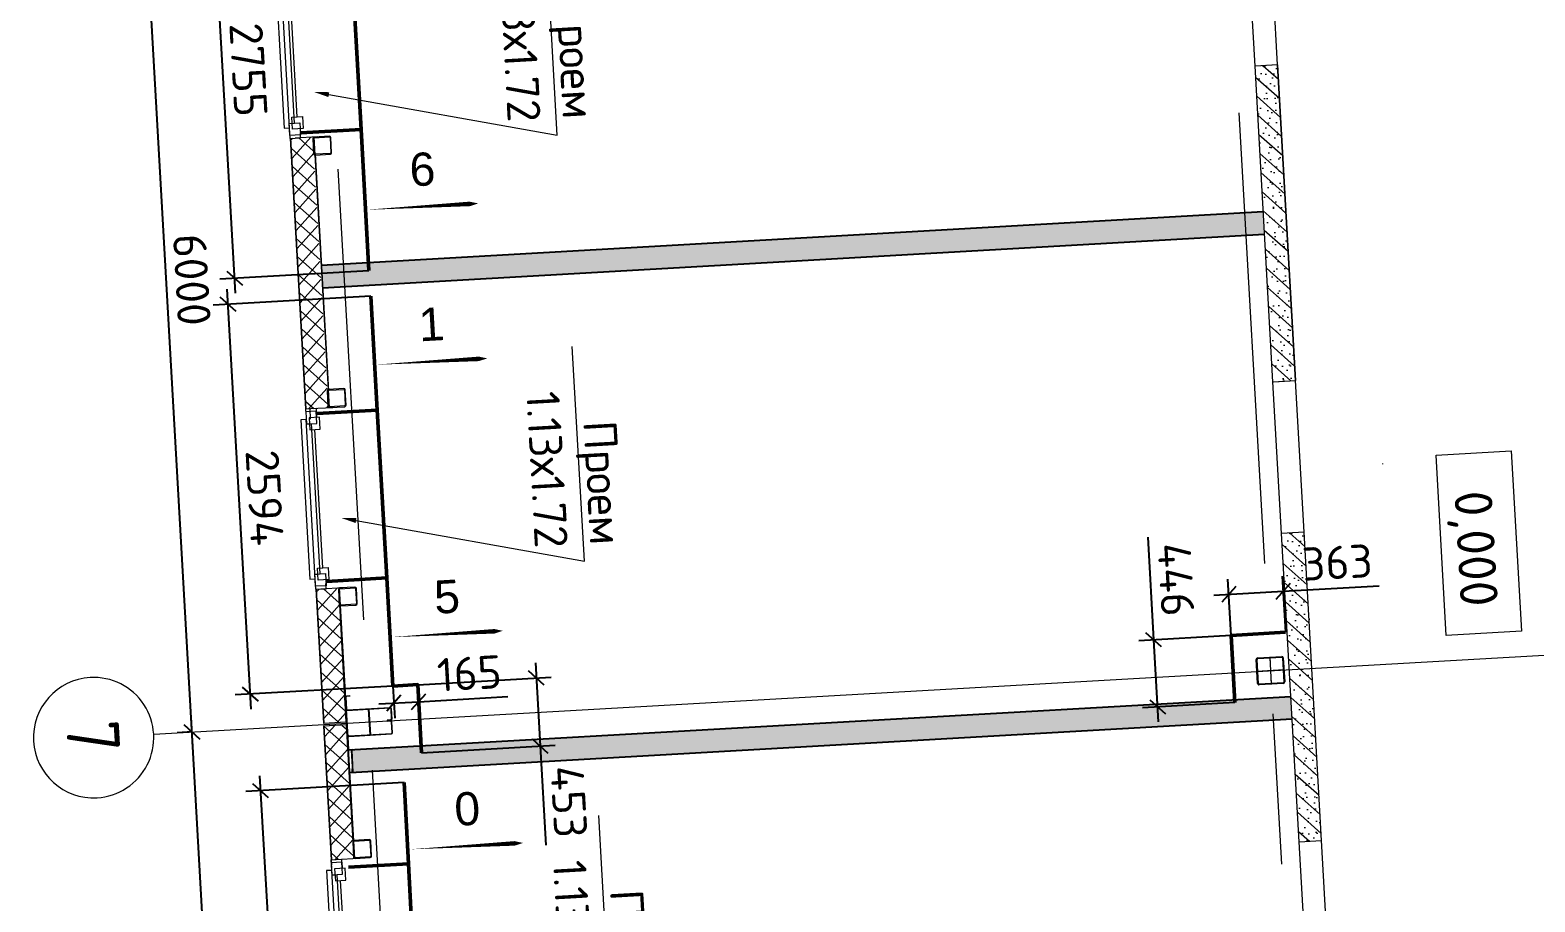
# Model space of a CAD drawing. Header units: metres. Extents: x 107714.6 to 107779.2, y 110780.1 to 110851.4.
# Drawn here: x 107716.1 to 107726.1, y 110815.35 to 110821.14 of the extents above; entities that cross this region are included whole.
import ezdxf
from ezdxf import colors
from ezdxf.entities.mleader import LeaderData, LeaderLine
from ezdxf.math import Vec2, Vec3

# ---------------------------------------------------------------- set-up
doc = ezdxf.new("R2010")
doc.units = ezdxf.units.M
doc.header["$PDMODE"] = 35
doc.header["$PDSIZE"] = 0.001
for name, pattern in [('_ШПТ__20_т__2_5__Линия сетки', [25, 20, -2.5, 0, -2.5]), ('CENTER', [50.8, 31.75, -6.35, 6.35, -6.35]), ('GOST2.303 5', [24, 20, -1.5, 1, -1.5]), ('XKITLINE03', [6, 3, -1, 1, -1]), ('невидимаяX2', [19.05, 12.7, -6.35])]:
    doc.linetypes.add(name, pattern=pattern)
for name, color, linetype in [('2023.11.08_В_ОТКЛОНЕНИЯ', 7, 'Continuous'), ('_1-1_ Внутренние стены', 7, 'Continuous'), ('размеры факт', 7, 'Continuous')]:
    doc.layers.add(name, color=color, linetype=linetype)
for name, color, linetype, lineweight in [('Other', 250, 'Continuous', 0), ('Высотные отметки', 7, 'Continuous', 9), ('ГКЛ', 250, 'Continuous', 50), ('ГКЛ Откосы', 7, 'Continuous', 50), ('ОСИ', 251, 'CENTER', 18), ('панели', 7, 'Continuous', 9), ('Размерные', 45, 'Continuous', 15), ('Стены', 7, 'Continuous', 18), ('Стены разрез', 7, 'Continuous', 30), ('Типовые аннотации', 7, 'Continuous', 18)]:
    doc.layers.add(name, color=color, linetype=linetype, lineweight=lineweight)
doc.layers.add('Вспомогательные', color=6, linetype='Continuous', plot=False)
for name, color, linetype, lineweight, true_color in [('Каркас_Импост', 7, 'Continuous', 9, 0x804000), ('Несущие колонны', 7, 'Continuous', 18, 0x800040), ('Окна', 7, 'Continuous', 9, 0x0080c0), ('Отлив', 7, 'Continuous', 9, 0x008080)]:
    doc.layers.add(name, color=color, linetype=linetype, lineweight=lineweight, true_color=true_color)
doc.styles.add('AxeAndPointZ', font='arial.ttf')
doc.styles.add('GOST 2.304 type A', font='isocpeur.ttf')
doc.styles.add('GOST Common', font='GOST_Common.ttf', dxfattribs={"width": 0.9, "height": 350})
doc.styles.add('ISOCPEUR', font='isocpeur.ttf', dxfattribs={"height": 375})
doc.dimstyles.new('ISO-25', dxfattribs={"dimtxt": 0.22, "dimasz": 0.1, "dimexe": 0.1, "dimexo": 0, "dimgap": 0.06, "dimtad": 1, "dimdec": 0, "dimlfac": 1000, "dimtxsty": 'GOST 2.304 type A', "dimblk": 'OBLIQUE', "dimcen": 2.5, "dimdle": 0.1, "dimadec": 0, "dimazin": 0, "dimtfac": 1, "dimtdec": 0, "dimtmove": 0, "dimatfit": 3, "dimfxl": 1, "dimarcsym": 0})
pattern_1 = [(318.25305, (107716.7927, 110843.49656), (0.05659657, 0.0634179), []), (48.25305, (107716.7927, 110843.49656), (-0.0634179, 0.05659657), [])]

# ---------------------------------------------------------------- blocks, each defined once
blk = doc.blocks.new('102_Окно_1Створка_Ф_ГОСТ23166-99 - 1160х1750_1170_h-1445330-_О__L1_0_000_')
at = {"layer": 'Каркас_Импост', "color": 7, "lineweight": 18}
for p, q in [((-638.1, 475), (-638.1, 405)), ((-638.1, 475), (-603.1, 475)), ((-638.1, 405), (-603.1, 405)), ((-618.1, 475), (-538.1, 475)), ((-618.1, 405), (-618.1, 475)), ((-618.1, 475), (-538.1, 475)), ((-618.1, 405), (-618.1, 475)), ((-538.1, 405), (-618.1, 405)), ((-578.1, 405), (-618.1, 405)), ((-578.1, 385), (-578.1, 455)), ((-578.1, 455), (-498.1, 455)), ((-538.1, 475), (-538.1, 405)), ((-538.1, 475), (-538.1, 455)), ((-538.1, 440), (461.9, 440)), ((-498.1, 455), (-498.1, 385)), ((-498.1, 420), (421.9, 420)), ((421.9, 455), (421.9, 385)), ((501.9, 455), (421.9, 455)), ((541.9, 475), (461.9, 475)), ((461.9, 475), (461.9, 405)), ((461.9, 475), (461.9, 455)), ((541.9, 475), (461.9, 475)), ((461.9, 405), (541.9, 405)), ((501.9, 385), (501.9, 455)), ((541.9, 405), (501.9, 405)), ((561.9, 475), (526.9, 475)), ((561.9, 405), (526.9, 405)), ((541.9, 405), (541.9, 475)), ((541.9, 405), (541.9, 475)), ((561.9, 475), (561.9, 405)), ((-498.1, 385), (-578.1, 385)), ((421.9, 385), (501.9, 385))]:
    blk.add_line(p, q, dxfattribs=at)
at = {"layer": 'Отлив', "color": 7}
for p, q in [((491.9, 510), (-568.1, 510)), ((-568.1, 510), (-568.1, 475)), ((491.9, 475), (491.9, 510)), ((-568.1, 475), (491.9, 475))]:
    blk.add_line(p, q, dxfattribs=at)
blk = doc.blocks.new('243_КолоннаНесущая_Труба_ГОСТ 30245-2003 - 120x120x5-1251786-_О__L1_0_000_')
at = {"layer": 'Несущие колонны', "color": 7, "lineweight": 5}
for p, q in [((-60, 51), (-60, -51)), ((-55, -51), (-55, 51)), ((51, 60), (-51, 60)), ((-51, 55), (51, 55)), ((55, 51), (55, -51)), ((60, -51), (60, 51)), ((51, -55), (-51, -55)), ((-51, -60), (51, -60))]:
    blk.add_line(p, q, dxfattribs=at)
for centre, radius, start, end in [((-51, 51), 9, 90, 180), ((-51, 51), 4, 90, 180), ((51, 51), 9, 0, 90), ((51, 51), 4, 0, 90), ((-51, -51), 9, 180, 270), ((-51, -51), 4, 180, 270), ((51, -51), 9, 270, 360), ((51, -51), 4, 270, 0)]:
    blk.add_arc(centre, radius, start, end, dxfattribs=at)
blk = doc.blocks.new('Ось сетки - Круг_Ø8 мм-6577-_О__L1_0_000_')
at = {"layer": 'ОСИ', "lineweight": 20}
for start, end in [(360, 180), (180, 360)]:
    blk.add_arc((0, 0), 4, start, end, dxfattribs=at)
blk = doc.blocks.new('Высотные отметки - Рамка-5093-_О__L1_0_000_')
at = {"layer": 'Типовые аннотации', "lineweight": 9}
for p, q in [((-6, 0), (-6, 5)), ((-6, 5), (6, 5)), ((6, 5), (6, 0)), ((6, 0), (-6, 0))]:
    blk.add_line(p, q, dxfattribs=at)
blk = doc.blocks.new('к4')
at = {"color": 0, "linetype": 'Continuous', "lineweight": 5, "ltscale": 150}
for p, q in [((4150608, 536606), (4150608, 536766)), ((4150613, 536606), (4150613, 536766)), ((4150618, 536776), (4150778, 536776)), ((4150618, 536771), (4150778, 536771)), ((4150783, 536766), (4150783, 536606)), ((4150788, 536766), (4150788, 536606)), ((4150778, 536601), (4150618, 536601)), ((4150778, 536596), (4150618, 536596))]:
    blk.add_line(p, q, dxfattribs=at)
at = {"color": 0, "linetype": 'GOST2.303 5', "lineweight": 5, "ltscale": 150}
for p, q in [((4150698, 536778), (4150698, 536594)), ((4150606, 536686), (4150790, 536686))]:
    blk.add_line(p, q, dxfattribs=at)
at = {"color": 0, "linetype": 'Continuous', "lineweight": 5, "ltscale": 150}
for centre, radius, start, end in [((4150618, 536766), 10, 90, 180), ((4150618, 536766), 5, 90, 180), ((4150778, 536766), 10, 0, 90), ((4150778, 536766), 5, 0, 90), ((4150618, 536606), 10, 180, 270), ((4150618, 536606), 5, 180, 270), ((4150778, 536606), 5, 270, 0), ((4150778, 536606), 10, 270, 0)]:
    blk.add_arc(centre, radius, start, end, dxfattribs=at)
at = {"layer": 'Вспомогательные', "color": 0, "lineweight": 5, "ltscale": 10}
blk.add_line((4150613, 536686), (4150783, 536686), dxfattribs=at)
blk = doc.blocks.new('к3')
at = {"color": 0, "linetype": 'ByBlock', "lineweight": -2, "ltscale": 200}
for p, q in [((4147418, 542806), (4147418, 542828)), ((4147421, 542806), (4147421, 542828)), ((4147426, 542836), (4147505, 542836)), ((4147426, 542833), (4147505, 542833)), ((4147510, 542828), (4147510, 542544)), ((4147513, 542828), (4147513, 542544)), ((4147683, 542828), (4147683, 542544)), ((4147686, 542828), (4147686, 542544)), ((4147770, 542836), (4147691, 542836)), ((4147770, 542833), (4147691, 542833)), ((4147775, 542806), (4147775, 542828)), ((4147778, 542806), (4147778, 542828)), ((4147418, 542806), (4147421, 542806)), ((4147778, 542806), (4147775, 542806)), ((4147518, 542539), (4147589, 542539)), ((4147518, 542536), (4147589, 542536)), ((4147594, 542544), (4147594, 542567)), ((4147594, 542567), (4147597, 542567)), ((4147597, 542544), (4147597, 542567)), ((4147599, 542544), (4147599, 542567)), ((4147602, 542567), (4147599, 542567)), ((4147602, 542544), (4147602, 542567)), ((4147678, 542539), (4147607, 542539)), ((4147678, 542536), (4147607, 542536))]:
    blk.add_line(p, q, dxfattribs=at)
for centre, radius, start, end in [((4147426, 542828), 8, 90, 180), ((4147426, 542828), 5, 90, 180), ((4147505, 542828), 8, 0, 90), ((4147505, 542828), 5, 0, 90), ((4147691, 542828), 8, 90, 180), ((4147691, 542828), 5, 90, 180), ((4147770, 542828), 8, 0, 90), ((4147770, 542828), 5, 0, 90), ((4147518, 542544), 8, 180, 270), ((4147518, 542544), 5, 180, 270), ((4147589, 542544), 8, 270, 0), ((4147589, 542544), 5, 270, 0), ((4147607, 542544), 8, 180, 270), ((4147607, 542544), 5, 180, 270), ((4147678, 542544), 5, 270, 0), ((4147678, 542544), 8, 270, 0)]:
    blk.add_arc(centre, radius, start, end, dxfattribs=at)
at = {"layer": 'Вспомогательные', "color": 0, "ltscale": 10}
for p, q in [((4147690, 542836), (4147505, 542836)), ((4147683, 542686), (4147513, 542686))]:
    blk.add_line(p, q, dxfattribs=at)
blk = doc.blocks.new('_Oblique')
at = {"color": 0, "linetype": 'ByBlock', "lineweight": -2}
blk.add_line((-0.5, -0.5), (0.5, 0.5), dxfattribs=at)
blk = doc.blocks.new('*D72')
at = {"layer": 'Defpoints', "color": 0, "lineweight": 9, "transparency": 16777216}
for p in [(107718.585, 110816.139, -0.037), (107717.63, 110816.084), (107718.855, 110810.849, -0.037)]:
    blk.add_point(p, dxfattribs=at)
at = {"layer": 'ГКЛ', "color": 0, "lineweight": -2, "transparency": 16777216}
for p, q in [((107718.585, 110816.139), (107717.531, 110816.079)), ((107717.937, 110810.696), (107717.625, 110816.184)), ((107718.855, 110810.849), (107717.831, 110810.79))]:
    blk.add_line(p, q, dxfattribs=at)
at = {"layer": 'ГКЛ', "color": 0, "lineweight": -2, "transparency": 16777216, "xscale": 0.1, "yscale": 0.1, "zscale": 0.1}
for p, rotation in [((107717.63, 110816.084), 93.25304974487426), ((107717.931, 110810.796), 273.2530497448743)]:
    blk.add_blockref('_Oblique', p, dxfattribs=dict(at, rotation=rotation))
at = {"layer": 'ГКЛ', "color": 0, "lineweight": 9, "transparency": 16777216, "insert": (107717.95, 110813.45), "char_height": 0.22, "attachment_point": 5, "rotation": 273.253, "style": 'GOST 2.304 type A'}
blk.add_mtext('5297', dxfattribs=at)
blk = doc.blocks.new('*D73')
at = {"layer": 'Defpoints', "color": 0, "lineweight": 9, "transparency": 16777216}
for p in [(107718.674, 110816.789, 0.001), (107718.699, 110816.337, 0.001), (107719.487, 110816.382)]:
    blk.add_point(p, dxfattribs=at)
at = {"layer": 'ГКЛ', "color": 0, "lineweight": -2, "transparency": 16777216}
for p, q in [((107719.456, 110816.934), (107719.487, 110816.382)), ((107718.674, 110816.789), (107719.562, 110816.84)), ((107718.699, 110816.337), (107719.587, 110816.388)), ((107719.487, 110816.382), (107719.525, 110815.723))]:
    blk.add_line(p, q, dxfattribs=at)
at = {"layer": 'ГКЛ', "color": 0, "lineweight": -2, "transparency": 16777216, "xscale": 0.1, "yscale": 0.1, "zscale": 0.1}
for p, rotation in [((107719.462, 110816.834), 93.25304974487426), ((107719.487, 110816.382), 273.2530497448743)]:
    blk.add_blockref('_Oblique', p, dxfattribs=dict(at, rotation=rotation))
at = {"layer": 'ГКЛ', "color": 0, "lineweight": 9, "transparency": 16777216, "insert": (107719.679, 110816.012), "char_height": 0.22, "attachment_point": 5, "rotation": 273.253, "style": 'GOST 2.304 type A'}
blk.add_mtext('453', dxfattribs=at)
blk = doc.blocks.new('*D74')
at = {"layer": 'Defpoints', "color": 0, "lineweight": 9, "transparency": 16777216}
for p in [(107718.674, 110816.789), (107718.509, 110816.78, 0.001), (107718.68, 110816.676)]:
    blk.add_point(p, dxfattribs=at)
at = {"layer": 'ГКЛ', "color": 0, "lineweight": -2, "transparency": 16777216}
for p, q in [((107718.674, 110816.789), (107718.686, 110816.576)), ((107718.509, 110816.78), (107718.521, 110816.567)), ((107718.68, 110816.676), (107719.273, 110816.71)), ((107718.416, 110816.661), (107718.68, 110816.676))]:
    blk.add_line(p, q, dxfattribs=at)
at = {"layer": 'ГКЛ', "color": 0, "lineweight": -2, "transparency": 16777216, "xscale": 0.1, "yscale": 0.1, "zscale": 0.1}
for p, rotation in [((107718.515, 110816.667), 183.2530497448743), ((107718.68, 110816.676), 3.253049744874275)]:
    blk.add_blockref('_Oblique', p, dxfattribs=dict(at, rotation=rotation))
at = {"layer": 'ГКЛ', "color": 0, "lineweight": 9, "transparency": 16777216, "insert": (107719.017, 110816.865), "char_height": 0.22, "attachment_point": 5, "rotation": 3.253, "style": 'GOST 2.304 type A'}
blk.add_mtext('165', dxfattribs=at)
blk = doc.blocks.new('*D75')
at = {"layer": 'Defpoints', "color": 0, "lineweight": 9, "transparency": 16777216}
for p in [(107717.414, 110819.316), (107718.362, 110819.37, 0.001), (107718.509, 110816.78, 0.001)]:
    blk.add_point(p, dxfattribs=at)
at = {"layer": 'ГКЛ', "color": 0, "lineweight": -2, "transparency": 16777216}
for p, q in [((107717.566, 110816.626), (107717.408, 110819.416)), ((107718.362, 110819.37), (107717.314, 110819.31)), ((107718.509, 110816.78), (107717.461, 110816.721))]:
    blk.add_line(p, q, dxfattribs=at)
at = {"layer": 'ГКЛ', "color": 0, "lineweight": -2, "transparency": 16777216, "xscale": 0.1, "yscale": 0.1, "zscale": 0.1}
for p, rotation in [((107717.414, 110819.316), 93.25304974487426), ((107717.561, 110816.726), 273.2530497448743)]:
    blk.add_blockref('_Oblique', p, dxfattribs=dict(at, rotation=rotation))
at = {"layer": 'ГКЛ', "color": 0, "lineweight": 9, "transparency": 16777216, "insert": (107717.657, 110818.031), "char_height": 0.22, "attachment_point": 5, "rotation": 273.253, "style": 'GOST 2.304 type A'}
blk.add_mtext('2594', dxfattribs=at)
blk = doc.blocks.new('*D76')
at = {"layer": 'Defpoints', "color": 0, "lineweight": 9, "transparency": 16777216}
for p in [(107718.197, 110822.29), (107717.301, 110822.239), (107718.349, 110819.539)]:
    blk.add_point(p, dxfattribs=at)
at = {"layer": 'ГКЛ', "color": 0, "lineweight": -2, "transparency": 16777216}
for p, q in [((107718.197, 110822.29), (107717.201, 110822.234)), ((107717.463, 110819.389), (107717.295, 110822.339)), ((107718.349, 110819.539), (107717.358, 110819.483))]:
    blk.add_line(p, q, dxfattribs=at)
at = {"layer": 'ГКЛ', "color": 0, "lineweight": -2, "transparency": 16777216, "xscale": 0.1, "yscale": 0.1, "zscale": 0.1}
for p, rotation in [((107717.301, 110822.239), 93.25304974487426), ((107717.457, 110819.489), 273.2530497448743)]:
    blk.add_blockref('_Oblique', p, dxfattribs=dict(at, rotation=rotation))
at = {"layer": 'ГКЛ', "color": 0, "lineweight": 9, "transparency": 16777216, "insert": (107717.549, 110820.874), "char_height": 0.22, "attachment_point": 5, "rotation": 273.253, "style": 'GOST 2.304 type A'}
blk.add_mtext('2755', dxfattribs=at)
blk = doc.blocks.new('*D84')
at = {"layer": 'Defpoints', "color": 0, "lineweight": 9, "transparency": 16777216}
for p in [(107723.566, 110817.087), (107724.081, 110817.116, 1.087), (107724.106, 110816.671, 1.087)]:
    blk.add_point(p, dxfattribs=at)
at = {"layer": 'ГКЛ', "color": 0, "lineweight": -2, "transparency": 16777216}
for p, q in [((107723.566, 110817.087), (107723.528, 110817.768)), ((107724.081, 110817.116), (107723.466, 110817.081)), ((107723.597, 110816.542), (107723.566, 110817.087)), ((107724.106, 110816.671), (107723.492, 110816.636))]:
    blk.add_line(p, q, dxfattribs=at)
at = {"layer": 'ГКЛ', "color": 0, "lineweight": -2, "transparency": 16777216, "xscale": 0.1, "yscale": 0.1, "zscale": 0.1}
for p, rotation in [((107723.566, 110817.087), 93.25304974487426), ((107723.592, 110816.642), 273.2530497448743)]:
    blk.add_blockref('_Oblique', p, dxfattribs=dict(at, rotation=rotation))
at = {"layer": 'ГКЛ', "color": 0, "lineweight": 9, "transparency": 16777216, "insert": (107723.714, 110817.487), "char_height": 0.22, "attachment_point": 5, "rotation": 273.253, "style": 'GOST 2.304 type A'}
blk.add_mtext('446', dxfattribs=at)
blk = doc.blocks.new('*D85')
at = {"layer": 'Defpoints', "color": 0, "lineweight": 9, "transparency": 16777216}
for p in [(107724.427, 110817.41), (107724.081, 110817.116, 1.087), (107724.443, 110817.137, 1.087)]:
    blk.add_point(p, dxfattribs=at)
at = {"layer": 'ГКЛ', "color": 0, "lineweight": -2, "transparency": 16777216}
for p, q in [((107724.081, 110817.116), (107724.059, 110817.489)), ((107724.443, 110817.137), (107724.422, 110817.51)), ((107723.965, 110817.384), (107724.427, 110817.41)), ((107724.427, 110817.41), (107725.064, 110817.446))]:
    blk.add_line(p, q, dxfattribs=at)
at = {"layer": 'ГКЛ', "color": 0, "lineweight": -2, "transparency": 16777216, "xscale": 0.1, "yscale": 0.1, "zscale": 0.1}
for p, rotation in [((107724.065, 110817.389), 183.2530497448743), ((107724.427, 110817.41), 3.253049744874275)]:
    blk.add_blockref('_Oblique', p, dxfattribs=dict(at, rotation=rotation))
at = {"layer": 'ГКЛ', "color": 0, "lineweight": 9, "transparency": 16777216, "insert": (107724.786, 110817.601), "char_height": 0.22, "attachment_point": 5, "rotation": 3.253, "style": 'GOST 2.304 type A'}
blk.add_mtext('363', dxfattribs=at)
blk = doc.blocks.new('*D92')
at = {"layer": 'Defpoints', "color": 0, "lineweight": 9, "transparency": 16777216}
for p in [(107717.174, 110816.475), (107717.174, 110816.475), (107717.514, 110810.484)]:
    blk.add_point(p, dxfattribs=at)
at = {"layer": 'ГКЛ', "color": 0, "lineweight": -2, "transparency": 16777216}
for p, q in [((107717.52, 110810.384), (107717.168, 110816.574)), ((107717.174, 110816.475), (107717.074, 110816.469)), ((107717.514, 110810.484), (107717.415, 110810.479))]:
    blk.add_line(p, q, dxfattribs=at)
at = {"layer": 'ГКЛ', "color": 0, "lineweight": -2, "transparency": 16777216, "xscale": 0.1, "yscale": 0.1, "zscale": 0.1}
for p, rotation in [((107717.174, 110816.475), 93.25304974487426), ((107717.514, 110810.484), 273.2530497448743)]:
    blk.add_blockref('_Oblique', p, dxfattribs=dict(at, rotation=rotation))
at = {"layer": 'ГКЛ', "color": 0, "lineweight": 9, "transparency": 16777216, "insert": (107717.514, 110813.489), "char_height": 0.22, "attachment_point": 5, "rotation": 273.253, "style": 'GOST 2.304 type A'}
blk.add_mtext('6000', dxfattribs=at)
blk = doc.blocks.new('*D93')
at = {"layer": 'Defpoints', "color": 0, "lineweight": 9, "transparency": 16777216}
for p in [(107716.833, 110822.465), (107716.833, 110822.465), (107717.174, 110816.475)]:
    blk.add_point(p, dxfattribs=at)
at = {"layer": 'ГКЛ', "color": 0, "lineweight": -2, "transparency": 16777216}
for p, q in [((107717.18, 110816.375), (107716.828, 110822.565)), ((107716.833, 110822.465), (107716.734, 110822.459)), ((107717.174, 110816.475), (107717.074, 110816.469))]:
    blk.add_line(p, q, dxfattribs=at)
at = {"layer": 'ГКЛ', "color": 0, "lineweight": -2, "transparency": 16777216, "xscale": 0.1, "yscale": 0.1, "zscale": 0.1}
for p, rotation in [((107716.833, 110822.465), 93.25304974487426), ((107717.174, 110816.475), 273.2530497448743)]:
    blk.add_blockref('_Oblique', p, dxfattribs=dict(at, rotation=rotation))
at = {"layer": 'ГКЛ', "color": 0, "lineweight": 9, "transparency": 16777216, "insert": (107717.173, 110819.479), "char_height": 0.22, "attachment_point": 5, "rotation": 273.253, "style": 'GOST 2.304 type A'}
blk.add_mtext('6000', dxfattribs=at)

msp = doc.modelspace()

# ---------------------------------------------------------------- hatches: boundary and pattern name
at = {"layer": '_1-1_ Внутренние стены', "linetype": 'Continuous', "lineweight": 0, "true_color": 0x000000}
h = msp.add_hatch(dxfattribs=at)
h.set_pattern_fill('ГАЗОБЕТОН_0004', color=18, scale=0.001, angle=-86.74695, style=0, pattern_type=2)
h.set_pattern_definition([(318.25305, (107716.17853, 110777.23823), (0.05992578, 0.06714835), []), (3.25305, (107716.23845, 110777.30538), (-0.00459642, 0.08086948), [0, -0.054, 0, -0.081]), (68.25305, (107716.3056, 110777.24545), (0.07523517, -0.03001115), [0, -0.0396, 0, -0.0684])])
h.paths.add_polyline_path([(107724.3889, 110820.9062), (107724.2392, 110820.8977), (107724.3584, 110818.8011), (107724.5081, 110818.8096)])
h = msp.add_hatch(dxfattribs=at)
h.set_pattern_fill('ГАЗОБЕТОН_0004', color=18, scale=0.001, angle=-86.74695, style=0, pattern_type=2)
h.set_pattern_definition([(318.25305, (107713.09564, 110776.09144), (0.05992578, 0.06714835), []), (3.25305, (107713.15556, 110776.15859), (-0.00459642, 0.08086948), [0, -0.054, 0, -0.081]), (68.25305, (107713.22271, 110776.09866), (0.07523517, -0.03001115), [0, -0.0396, 0, -0.0684])])
h.paths.add_polyline_path([(107718.0333, 110819.5734), (107724.2942, 110819.9293), (107724.3027, 110819.7795), (107718.0418, 110819.4237)])
h = msp.add_hatch(dxfattribs=at)
h.set_pattern_fill('ГАЗОБЕТОН_0004', color=18, scale=0.001, angle=-86.74695, style=0, pattern_type=2)
h.set_pattern_definition([(318.25305, (107716.35501, 110774.13324), (0.05992578, 0.06714835), []), (3.25305, (107716.41493, 110774.20039), (-0.00459642, 0.08086948), [0, -0.054, 0, -0.081]), (68.25305, (107716.48208, 110774.14046), (0.07523517, -0.03001115), [0, -0.0396, 0, -0.0684])])
h.paths.add_polyline_path([(107724.5654, 110817.8012), (107724.4157, 110817.7927), (107724.532, 110815.746), (107724.6818, 110815.7545)])
h = msp.add_hatch(dxfattribs=at)
h.set_pattern_fill('ГАЗОБЕТОН_0004', color=18, scale=0.001, angle=-86.74695, style=0, pattern_type=2)
h.set_pattern_definition([(318.25305, (107713.294615, 110772.872545), (0.05992578, 0.06714835), []), (3.25305, (107713.35454, 110772.93969), (-0.00459642, 0.08086948), [0, -0.054, 0, -0.081]), (68.25305, (107713.42169, 110772.87977), (0.07523517, -0.03001115), [0, -0.0396, 0, -0.0684])])
h.paths.add_polyline_path([(107718.2323, 110816.3545), (107724.4772, 110816.7095), (107724.4857, 110816.5597), (107718.2408, 110816.2048)])
at = {"layer": 'панели', "lineweight": 9}
h = msp.add_hatch(dxfattribs=at)
h.set_pattern_fill('FP_5', color=256, scale=0.001, angle=-86.74695, style=0, pattern_type=2)
h.set_pattern_definition(pattern_1)
h.paths.add_polyline_path([(107718.0089, 110817.2882), (107718.0517, 110816.5346), (107718.1975, 110816.5428), (107718.147, 110817.4314), (107718.0012, 110817.4231)], flags=0)
h.paths.add_polyline_path([(107717.9331, 110818.6212), (107718.0789, 110818.6295), (107717.9767, 110820.4266), (107717.831, 110820.4183), (107717.9267, 110818.7333)], flags=0)
h.paths.add_polyline_path([(107717.7155, 110822.4491), (107717.7629, 110821.6164), (107717.9086, 110821.6246), (107717.8581, 110822.5132), (107717.7124, 110822.5049)], flags=0)
h = msp.add_hatch(dxfattribs=at)
h.set_pattern_fill('FP_4', color=256, scale=0.001, angle=-86.74695, style=0, pattern_type=2)
h.set_pattern_definition([(318.25305, (107716.7927, 110843.49656), (0.0998763, 0.1119139), [])])
h.paths.add_polyline_path([(107718.3823, 110810.6822), (107718.3902, 110810.5441), (107718.3922, 110810.5442), (107718.3417, 110811.4328), (107718.3397, 110811.4327), (107718.3706, 110810.8886)], flags=0)
h.paths.add_polyline_path([(107718.2533, 110812.953), (107718.2716, 110812.6307), (107718.2736, 110812.6309), (107718.1714, 110814.428), (107718.1695, 110814.4278), (107718.2415, 110813.1594)], flags=0)
h.paths.add_polyline_path([(107718.1007, 110815.6366), (107718.1014, 110815.6259), (107718.1034, 110815.626), (107718.0528, 110816.5146), (107718.0509, 110816.5145), (107718.089, 110815.843)], flags=0)
h = msp.add_hatch(dxfattribs=at)
h.set_pattern_fill('FP_5', color=256, scale=0.001, angle=-86.74695, style=0, pattern_type=2)
h.set_pattern_definition(pattern_1)
h.paths.add_polyline_path([(107718.3922, 110810.5442), (107718.538, 110810.5525), (107718.4875, 110811.4411), (107718.3417, 110811.4328), (107718.3843, 110810.6823)], flags=0)
h.paths.add_polyline_path([(107718.2736, 110812.6309), (107718.4194, 110812.6391), (107718.3172, 110814.4362), (107718.1714, 110814.428), (107718.267, 110812.7466)], flags=0)
h.paths.add_polyline_path([(107718.0793, 110816.0496), (107718.1034, 110815.626), (107718.2491, 110815.6343), (107718.1986, 110816.5229), (107718.0528, 110816.5146), (107718.0675, 110816.256)], flags=0)

# ---------------------------------------------------------------- linework, layer by layer
for points in [[(107724.2891, 110820.9005), (107724.3091, 110820.9017)], [(107724.2942, 110819.9293), (107718.0333, 110819.5734)], [(107724.3027, 110819.7795), (107718.0418, 110819.4237)], [(107724.4656, 110817.7956), (107724.4856, 110817.7967)], [(107724.4772, 110816.7095), (107718.2163, 110816.3536)], [(107724.4857, 110816.5597), (107718.2249, 110816.2038)], [(107718.2408, 110816.2048), (107718.2394, 110816.2297)], [(107724.6019, 110815.75), (107724.5819, 110815.7489)]]:
    msp.add_lwpolyline(points)
at = {"layer": '2023.11.08_В_ОТКЛОНЕНИЯ'}
for points in [[(107718.3269, 110819.9432, 0, 0, 0), (107719.0757, 110819.9858, 0, 0.16, 0), (107718.7762, 110819.9688, 0.03, 0.03, 0), (107718.3269, 110819.9432, 0, 0, 0)], [(107718.6252, 110815.6956, 0, 0, 0), (107719.374, 110815.7381, 0, 0.16, 0), (107719.0745, 110815.7211, 0.03, 0.03, 0), (107718.6252, 110815.6956, 0, 0, 0)]]:
    msp.add_lwpolyline(points, format="xyseb", dxfattribs=at)
at = {"layer": '2023.11.08_В_ОТКЛОНЕНИЯ', "elevation": 0.001}
for points in [[(107718.3877, 110818.9141, 0, 0, 0), (107719.1364, 110818.9567, 0, 0.16, 0), (107718.8369, 110818.9396, 0.03, 0.03, 0), (107718.3877, 110818.9141, 0, 0, 0)], [(107718.4905, 110817.1045, 0, 0, 0), (107719.2393, 110817.1471, 0, 0.16, 0), (107718.9398, 110817.13, 0.03, 0.03, 0), (107718.4905, 110817.1045, 0, 0, 0)]]:
    msp.add_lwpolyline(points, format="xyseb", dxfattribs=at)
at = {"layer": 'Other', "linetype": 'XKITLINE03', "lineweight": 15}
for p, q in [((107722.7697, 110844.5498), (107725.4628, 110797.1672)), ((107716.7812, 110844.1758), (107719.477, 110796.7466))]:
    msp.add_line(p, q, dxfattribs=at)
at = {"layer": 'Высотные отметки'}
msp.add_line((107725.0899, 110818.2535), (107725.0896, 110818.2578), dxfattribs=at)
at = {"layer": 'ГКЛ', "lineweight": 50}
msp.add_lwpolyline([(107718.3492, 110819.5395), (107718.2974, 110820.4771), (107718.2345, 110821.6153), (107718.1973, 110822.2903), (107718.3271, 110822.2975), (107718.3072, 110822.6569)], dxfattribs=at)
for points, elevation in [([(107718.6994, 110816.3372), (107718.6737, 110816.7895), (107718.5089, 110816.7801), (107718.4681, 110817.498), (107718.4048, 110818.6122), (107718.3617, 110819.3699)], 0.001), ([(107724.1058, 110816.671), (107724.0805, 110817.1163), (107724.4429, 110817.1369)], 1.087), ([(107718.5848, 110816.1387), (107718.6124, 110815.5994), (107718.6697, 110814.4799)], -0.037)]:
    msp.add_lwpolyline(points, dxfattribs=dict(at, elevation=elevation))
at = {"layer": 'ГКЛ Откосы'}
msp.add_lwpolyline([(107718.2974, 110820.4771), (107717.8981, 110820.4544)], dxfattribs=at)
for points, elevation in [([(107718.4048, 110818.6122), (107718.0055, 110818.5895)], 0.001), ([(107718.4681, 110817.498), (107718.0688, 110817.4753)], 0.001), ([(107718.6124, 110815.5994), (107718.2131, 110815.5767)], -0.037)]:
    msp.add_lwpolyline(points, dxfattribs=dict(at, elevation=elevation))
at = {"layer": 'ОСИ', "linetype": '_ШПТ__20_т__2_5__Линия сетки'}
msp.add_line((107716.919, 110816.4602), (107731.2587, 110817.2752), dxfattribs=at)
at = {"layer": 'панели'}
for p, q in [((107724.3918, 110820.9064), (107724.2421, 110820.8979)), ((107724.511, 110818.8098), (107724.3918, 110820.9064)), ((107724.511, 110818.8098), (107724.3918, 110820.9064)), ((107724.511, 110818.8098), (107724.3918, 110820.9064)), ((107717.8289, 110820.4182), (107717.931, 110818.6211)), ((107718.0087, 110820.4284), (107717.8589, 110820.4199)), ((107718.0836, 110818.7409), (107717.994, 110820.3164)), ((107724.3613, 110818.8013), (107724.511, 110818.8098)), ((107717.9611, 110818.6228), (107718.1108, 110818.6313)), ((107718.1108, 110818.6313), (107718.1103, 110818.6401)), ((107717.9992, 110817.423), (107718.0497, 110816.5344)), ((107718.1789, 110817.4332), (107718.0292, 110817.4247)), ((107718.1995, 110816.543), (107718.1553, 110817.3207)), ((107718.0497, 110816.5344), (107718.1995, 110816.543)), ((107718.2006, 110816.523), (107718.0509, 110816.5145)), ((107718.0509, 110816.5145), (107718.1014, 110815.6259)), ((107718.2448, 110815.7452), (107718.2006, 110816.523)), ((107718.2352, 110816.3547), (107718.2437, 110816.2049)), ((107718.1313, 110815.6276), (107718.2811, 110815.6361))]:
    msp.add_line(p, q, dxfattribs=at)
at = {"layer": 'панели', "lineweight": 9}
for p, q in [((107717.933, 110818.6212), (107717.8309, 110820.4183)), ((107718.0879, 110818.63), (107717.9857, 110820.4271)), ((107718.0517, 110816.5346), (107718.0012, 110817.4231)), ((107718.2045, 110816.5432), (107718.154, 110817.4318)), ((107718.1034, 110815.626), (107718.0528, 110816.5146)), ((107718.2561, 110815.6347), (107718.2056, 110816.5233))]:
    msp.add_line(p, q, dxfattribs=at)
at = {"layer": 'Стены', "linetype": 'невидимаяX2'}
for points in [[(107724.2392, 110820.8977), (107724.1819, 110821.9061)], [(107724.3889, 110820.9062), (107724.3316, 110821.9146)], [(107724.4157, 110817.7927), (107724.3584, 110818.8011)], [(107724.5654, 110817.8012), (107724.5081, 110818.8096)], [(107724.5893, 110814.7376), (107724.532, 110815.746)], [(107724.7391, 110814.7462), (107724.6818, 110815.7545)]]:
    msp.add_lwpolyline(points, dxfattribs=at)
at = {"layer": 'Стены', "lineweight": 18}
for points in [[(107724.3584, 110818.8011), (107724.2392, 110820.8977)], [(107724.5081, 110818.8096), (107724.3889, 110820.9062)], [(107724.532, 110815.746), (107724.4157, 110817.7927)], [(107724.6818, 110815.7545), (107724.5654, 110817.8012)]]:
    msp.add_lwpolyline(points, dxfattribs=at)
at = {"layer": 'Стены'}
for points in [[(107717.826, 110820.418), (107717.822, 110820.4879)], [(107717.9621, 110818.5527), (107717.9582, 110818.6226)], [(107717.9963, 110817.4228), (107717.9923, 110817.4927)], [(107718.1024, 110815.5559), (107718.0985, 110815.6257)]]:
    msp.add_lwpolyline(points, dxfattribs=at)
at = {"layer": 'Стены разрез', "lineweight": 5}
for p, q in [((107724.3889, 110820.9062), (107724.2392, 110820.8977)), ((107724.5081, 110818.8096), (107724.3889, 110820.9062)), ((107724.5081, 110818.8096), (107724.3889, 110820.9062)), ((107724.5081, 110818.8096), (107724.3889, 110820.9062)), ((107717.826, 110820.418), (107717.9281, 110818.6209)), ((107724.3584, 110818.8011), (107724.5081, 110818.8096)), ((107724.5654, 110817.8012), (107724.4157, 110817.7927)), ((107724.6818, 110815.7545), (107724.5654, 110817.8012)), ((107724.6818, 110815.7545), (107724.5654, 110817.8012)), ((107717.9963, 110817.4228), (107718.0468, 110816.5343)), ((107718.0468, 110816.5343), (107718.1966, 110816.5428)), ((107718.1977, 110816.5228), (107718.048, 110816.5143)), ((107718.048, 110816.5143), (107718.0985, 110815.6257)), ((107718.2323, 110816.3545), (107718.2408, 110816.2048)), ((107724.532, 110815.746), (107724.6818, 110815.7545))]:
    msp.add_line(p, q, dxfattribs=at)

# ---------------------------------------------------------------- block references
at = {"layer": 'Высотные отметки', "lineweight": 20, "xscale": 0.09999999999999992, "yscale": 0.09999999999999992, "zscale": 0.09999999999999992, "rotation": 273.2530497448619}
msp.add_blockref('Высотные отметки - Рамка-5093-_О__L1_0_000_', (107725.4763, 110817.7144), dxfattribs=at)
at = {"layer": 'Несущие колонны', "color": 7, "xscale": 0.0009999999999999998, "yscale": 0.0009999999999999998, "zscale": 0.0009999999999999998, "rotation": 273.2530497448619}
for p in [(107718.0391, 110820.37), (107718.1345, 110818.6927), (107718.2094, 110817.3749), (107718.3047, 110815.6976)]:
    msp.add_blockref('243_КолоннаНесущая_Труба_ГОСТ 30245-2003 - 120x120x5-1251786-_О__L1_0_000_', p, dxfattribs=at)
at = {"layer": 'Окна', "color": 7, "xscale": 0.0009999999999999998, "yscale": 0.0009999999999999998, "zscale": 0.0009999999999999998, "rotation": 93.25304974486188}
for p in [(107718.2641, 110821.082), (107718.4343, 110818.0869), (107718.6046, 110815.0917)]:
    msp.add_blockref('102_Окно_1Створка_Ф_ГОСТ23166-99 - 1160х1750_1170_h-1445330-_О__L1_0_000_', p, dxfattribs=at)
at = {"layer": 'ОСИ', "lineweight": 20, "xscale": 0.09999999999999992, "yscale": 0.09999999999999992, "zscale": 0.09999999999999992, "rotation": 273.2530497448619}
msp.add_blockref('Ось сетки - Круг_Ø8 мм-6577-_О__L1_0_000_', (107716.5196, 110816.4375), dxfattribs=at)
at = {"layer": 'Размерные', "color": 0, "xscale": 0.0009999999999999998, "yscale": 0.0009999999999999998, "zscale": 0.0009999999999999998}
for name, p, rotation in [('к4', (106952.9856, 114930.4369), 273.2530497448619), ('к3', (108495.523, 106706.4223), 93.25304974486188)]:
    msp.add_blockref(name, p, dxfattribs=dict(at, rotation=rotation))

# ---------------------------------------------------------------- texts
at = {"layer": '2023.11.08_В_ОТКЛОНЕНИЯ', "style": 'AxeAndPointZ'}
for s, p in [('6', (107718.6257, 110820.0984)), ('1', (107718.6865, 110819.0693, 0.001)), ('5', (107718.7893, 110817.2597, 0.001)), ('0', (107718.924, 110815.8507))]:
    msp.add_text(s, height=0.22, rotation=3.25305, dxfattribs=at).set_placement(p)
at = {"layer": 'Высотные отметки', "insert": (107725.8125, 110818.0848), "char_height": 0.25, "width": 0.841764, "attachment_point": 1, "rotation": 273.25305, "line_spacing_factor": 1.022761, "style": 'GOST 2.304 type A'}
msp.add_mtext('0,000', dxfattribs=at)
at = {"layer": 'ОСИ', "insert": (107716.6854, 110816.5608), "char_height": 0.35, "width": 0.274177, "attachment_point": 1, "rotation": 273.25305, "style": 'GOST Common'}
msp.add_mtext('\\fGOST Common|b0|i0|c204|p34|;\\W.9;7', dxfattribs=at)

# ---------------------------------------------------------------- dimensions: what is measured, and where the dimension line sits
at = {"layer": 'ГКЛ', "lineweight": 9}
for base, p1, p2, picture, middle in [((107716.8334, 110822.465), (107717.1739, 110816.4746), (107716.8334, 110822.465), '*D93', (107717.1734, 110819.4795)), ((107717.1739, 110816.4746), (107717.5143, 110810.4843), (107717.1739, 110816.4746), '*D92', (107717.5138, 110813.4891))]:
    dim = msp.add_linear_dim(base=base, p1=p1, p2=p2, angle=273.25305, dimstyle='ISO-25', override={"dimtmove": 1}, dxfattribs=at)
    dim.commit()
    dim.dimension.update_dxf_attribs({"geometry": picture, "text_midpoint": middle})
for base, p1, p2, angle, picture, middle in [((107717.301, 110822.2394), (107718.3492, 110819.5395), (107718.1973, 110822.2903), 273.25305, '*D76', (107717.5489, 110820.8737)), ((107717.4136, 110819.316), (107718.5089, 110816.7801, 0.001), (107718.3617, 110819.3699, 0.001), 273.25305, '*D75', (107717.6569, 110818.0308)), ((107723.5663, 110817.087), (107724.1058, 110816.671, 1.087), (107724.0805, 110817.1163, 1.087), 273.25305, '*D84', (107723.7138, 110817.487)), ((107724.4274, 110817.4101), (107724.0805, 110817.1163, 1.087), (107724.4429, 110817.1369, 1.087), 3.25305, '*D85', (107724.7862, 110817.6007)), ((107718.6801, 110816.6759), (107718.5089, 110816.7801, 0.001), (107718.6737, 110816.7895), 3.25305, '*D74', (107719.0169, 110816.8654)), ((107719.4874, 110816.382), (107718.6737, 110816.7895, 0.001), (107718.6994, 110816.3372, 0.001), 273.25305, '*D73', (107719.6787, 110816.0123)), ((107717.6304, 110816.0845), (107718.8555, 110810.8486, -0.037), (107718.5848, 110816.1387, -0.037), 273.25305, '*D72', (107717.9504, 110813.4499))]:
    dim = msp.add_linear_dim(base=base, p1=p1, p2=p2, angle=angle, dimstyle='ISO-25', dxfattribs=at)
    dim.commit()
    dim.dimension.update_dxf_attribs({"geometry": picture, "text_midpoint": middle})

# ---------------------------------------------------------------- leaders
at = {"layer": 'размеры факт'}
ml = msp.add_multileader_mtext('Standard', dxfattribs=at)
ml.set_content('Проем\\P1.13х1.72', color=256, style='ISOCPEUR')
ml.set_leader_properties(lineweight=5)
ml.build(insert=Vec2(0, 0))
ml.multileader.update_dxf_attribs({"has_dogleg": 0, "text_left_attachment_type": 6, "text_right_attachment_type": 6, "arrow_head_size": 0.1})
ctx = ml.context
ctx.base_point, ctx.char_height, ctx.arrow_head_size, ctx.landing_gap_size, ctx.plane_origin, ctx.plane_x_axis, ctx.plane_y_axis = Vec3(107719.531, 110821.671), 0.22, 0.1, 0.1, Vec3(107719.941, 110820.1929), Vec3(0.0567459, -0.9983887), Vec3(0.9983887, 0.0567459)
ctx.left_attachment, ctx.right_attachment, ctx.text_align_type = 6, 6, 2
notes = []
notes.append((ctx, [(1, (1, 1, 0), (107720.055, 110812.4519), (-0.0567459, 0.9983887), 8, [(0, [(107717.9847, 110820.7261)], 0, [])])]))
ctx.mtext.insert, ctx.mtext.text_direction, ctx.mtext.alignment, ctx.mtext.flow_direction = Vec3(107719.8589, 110820.5538), Vec3(0.0567459, -0.9983887), 3, 5
ml = msp.add_multileader_mtext('Standard', dxfattribs=at)
ml.set_content('Проем\\P1.13х1.72', color=256, style='ISOCPEUR')
ml.set_leader_properties(lineweight=5)
ml.build(insert=Vec2(0, 0))
ml.multileader.update_dxf_attribs({"has_dogleg": 0, "text_left_attachment_type": 6, "text_right_attachment_type": 6, "arrow_head_size": 0.1})
ctx = ml.context
ctx.base_point, ctx.char_height, ctx.arrow_head_size, ctx.landing_gap_size, ctx.plane_origin, ctx.plane_x_axis, ctx.plane_y_axis = Vec3(107719.7117, 110818.8416), 0.22, 0.1, 0.1, Vec3(107720.1218, 110817.3635), Vec3(0.0567459, -0.9983887), Vec3(0.9983887, 0.0567459)
ctx.left_attachment, ctx.right_attachment, ctx.text_align_type = 6, 6, 2
notes.append((ctx, [(1, (1, 1, 0), (107720.2357, 110809.6225), (-0.0567459, 0.9983887), 8, [(0, [(107718.1655, 110817.8967)], 0, [])])]))
ctx.mtext.insert, ctx.mtext.text_direction, ctx.mtext.alignment, ctx.mtext.flow_direction = Vec3(107720.0397, 110817.7244), Vec3(0.0567459, -0.9983887), 3, 5
ml = msp.add_multileader_mtext('Standard', dxfattribs=at)
ml.set_content('Проем\\P1.13х1.72', color=256, style='ISOCPEUR')
ml.set_leader_properties(lineweight=5)
ml.build(insert=Vec2(0, 0))
ml.multileader.update_dxf_attribs({"has_dogleg": 0, "text_left_attachment_type": 6, "text_right_attachment_type": 6, "arrow_head_size": 0.1})
ctx = ml.context
ctx.base_point, ctx.char_height, ctx.arrow_head_size, ctx.landing_gap_size, ctx.plane_origin, ctx.plane_x_axis, ctx.plane_y_axis = Vec3(107719.8891, 110815.7266), 0.22, 0.1, 0.1, Vec3(107720.2992, 110814.2485), Vec3(0.0567459, -0.9983887), Vec3(0.9983887, 0.0567459)
ctx.left_attachment, ctx.right_attachment, ctx.text_align_type = 6, 6, 2
notes.append((ctx, [(1, (1, 1, 0), (107720.4131, 110806.5074), (-0.0567459, 0.9983887), 8, [(0, [(107718.3429, 110814.7817)], 0, [])])]))
ctx.mtext.insert, ctx.mtext.text_direction, ctx.mtext.alignment, ctx.mtext.flow_direction = Vec3(107720.2171, 110814.6094), Vec3(0.0567459, -0.9983887), 3, 5
for ctx, leaders in notes:
    for number, flags, end, landing, length, lines in leaders:
        leader = LeaderData()
        leader.index, (leader.has_last_leader_line, leader.has_dogleg_vector, leader.attachment_direction) = number, flags
        leader.last_leader_point, leader.dogleg_vector, leader.dogleg_length = Vec3(end), Vec3(landing), length
        for number, points, colour, breaks in lines:
            line = LeaderLine()
            line.index, line.vertices, line.color, line.breaks = number, Vec3.list(points), colors.encode_raw_color(colour), breaks
            leader.lines.append(line)
        ctx.leaders.append(leader)

doc.saveas('drawing.dxf')
